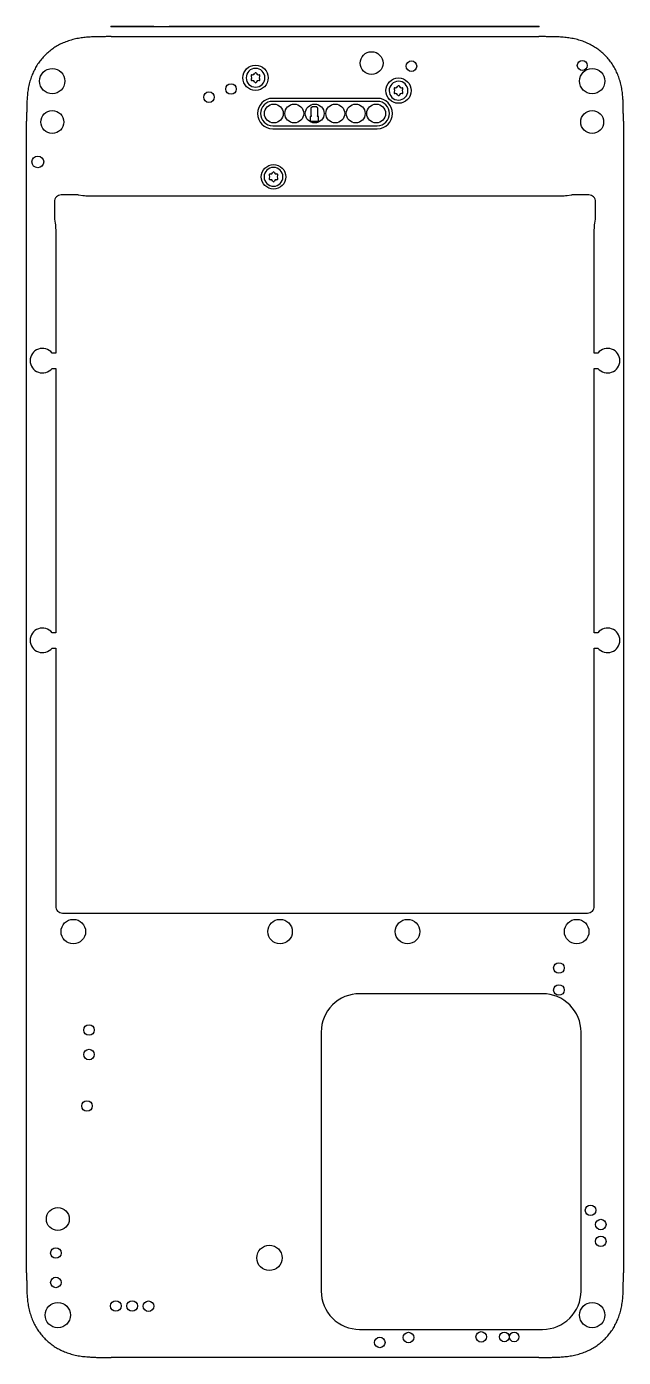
# Model space of a CAD drawing. Header units: millimetres. Extents: x -37 to 37, y -81 to 82.
import ezdxf

# ---------------------------------------------------------------- set-up
doc = ezdxf.new("R2010")
doc.units = ezdxf.units.MM
doc.layers.get('0').update_dxf_attribs({"linetype": 'CONTINUOUS'})

msp = doc.modelspace()

# ---------------------------------------------------------------- linework, layer by layer
for p, q in [((-20.93, 81.84), (-26.17, 81.84)), ((-26.17, 81.84), (26.17, 81.84)), ((-21.95, 81.84), (-18.05, 81.84)), ((26.17, 81.84), (-19.07, 81.84)), ((-11.73, 81.84), (-11.18, 81.84)), ((-10.68, 81.84), (-10.13, 81.84)), ((-2.93, 81.84), (-4.38, 81.84)), ((2.92, 81.84), (4.38, 81.84)), ((15.01, 81.84), (19.04, 81.84)), ((19.04, 81.84), (15.01, 81.84)), ((20.96, 81.84), (24.99, 81.84)), ((24.99, 81.84), (20.96, 81.84)), ((-26.17, 80.61), (26.17, 80.61)), ((-8.99, 75.73), (-9.02, 75.77)), ((-9.02, 75.39), (-8.99, 75.43)), ((-8.92, 75.94), (-8.88, 75.93)), ((-8.88, 75.23), (-8.92, 75.22)), ((-8.61, 76.08), (-8.6, 76.12)), ((-8.6, 75.04), (-8.61, 75.08)), ((-8.4, 76.12), (-8.39, 76.08)), ((-8.39, 75.08), (-8.4, 75.04)), ((-8.12, 75.93), (-8.08, 75.94)), ((-8.08, 75.22), (-8.12, 75.23)), ((-7.98, 75.77), (-8.01, 75.73)), ((-8.01, 75.43), (-7.98, 75.39)), ((8.51, 74.15), (8.48, 74.19)), ((8.48, 73.81), (8.51, 73.85)), ((8.58, 74.36), (8.62, 74.35)), ((8.62, 73.65), (8.58, 73.64)), ((8.89, 74.5), (8.9, 74.54)), ((8.9, 73.46), (8.89, 73.5)), ((9.1, 74.54), (9.11, 74.5)), ((9.11, 73.5), (9.1, 73.46)), ((9.38, 74.35), (9.42, 74.36)), ((9.42, 73.64), (9.38, 73.65)), ((9.52, 74.19), (9.49, 74.15)), ((9.49, 73.85), (9.52, 73.81)), ((-36.52, -70.73), (-36.52, 70.26)), ((36.52, 70.26), (36.52, -70.73)), ((-6.79, 63.6), (-6.82, 63.64)), ((-6.72, 63.81), (-6.68, 63.8)), ((-6.41, 63.95), (-6.4, 63.99)), ((-6.2, 63.99), (-6.19, 63.95)), ((-5.92, 63.8), (-5.88, 63.81)), ((-5.78, 63.64), (-5.81, 63.6)), ((-6.82, 63.26), (-6.79, 63.3)), ((-6.68, 63.1), (-6.72, 63.09)), ((-6.4, 62.91), (-6.41, 62.95)), ((-6.19, 62.95), (-6.2, 62.91)), ((-5.88, 63.09), (-5.92, 63.1)), ((-5.81, 63.3), (-5.78, 63.26)), ((26.17, -81.08), (-26.17, -81.08))]:
    msp.add_line(p, q)
for points in [[(-11.18, 81.84), (-10.68, 81.84)], [(2.92, 81.84), (-2.93, 81.84)]]:
    msp.add_lwpolyline(points, close=True)
for points in [[(-7.35, 75.58), (-7.35, 75.59, 0.996172), (-9.65, 75.58), (-9.65, 75.57, 0.996172)], [(10.15, 74), (10.15, 74.01, 0.996172), (7.85, 74), (7.85, 73.99, 0.996172)], [(-6.4, 69.34), (6.4, 69.34, 1), (6.4, 73.06), (-6.4, 73.06, 1)], [(6.4, 72.69), (-6.4, 72.69, 1), (-6.4, 69.71), (6.4, 69.71, 1)], [(-0.98, 71.99), (-0.98, 72.01), (-1.62, 72.01), (-1.62, 71.99, -0.414214), (-1.7, 71.91), (-1.72, 71.91), (-1.72, 70.94), (-1.71, 70.94, -1), (-1.71, 70.84), (-1.75, 70.84, 0.414214), (-1.8, 70.79), (-1.8, 70.28), (-0.8, 70.28), (-0.8, 70.79, 0.414214), (-0.85, 70.84), (-0.89, 70.84, -1), (-0.89, 70.94), (-0.88, 70.94), (-0.88, 71.91), (-0.9, 71.91, -0.414214)], [(-5.15, 63.45), (-5.15, 63.46, 0.996172), (-7.45, 63.45), (-7.45, 63.44, 0.996172)], [(-33.41, 40), (-32.96, 40), (-32.96, 7.64), (-33.41, 7.64, 2.845896), (-33.41, 5.76), (-32.96, 5.76), (-32.96, -25.85, 0.414214), (-32.13, -26.68), (32.13, -26.68, 0.414214), (32.96, -25.85), (32.96, 5.76), (33.41, 5.76, 2.845896), (33.41, 7.64), (32.96, 7.64), (32.96, 40), (33.41, 40, 2.845896), (33.41, 41.88), (32.96, 41.88), (32.96, 56.97, -0.039716), (33.02, 57.77), (33.1, 58.27, 0.039716), (33.11, 58.35), (33.11, 60.4, 0.414214), (32.28, 61.23), (30.23, 61.23, 0.039716), (30.15, 61.22), (29.65, 61.14, -0.039716), (28.85, 61.08), (-28.85, 61.08, -0.039716), (-29.65, 61.14), (-30.15, 61.22, 0.039716), (-30.23, 61.23), (-32.28, 61.23, 0.414214), (-33.11, 60.4), (-33.11, 58.35, 0.039716), (-33.1, 58.27), (-33.02, 57.77, -0.039716), (-32.96, 56.97), (-32.96, 41.88), (-33.41, 41.88, 2.845896)], [(4.23, -77.65), (26.63, -77.65, 0.414214), (31.33, -72.95), (31.33, -41.25, 0.414214), (26.63, -36.55), (4.23, -36.55, 0.414214), (-0.47, -41.25), (-0.47, -72.95, 0.414214)]]:
    msp.add_lwpolyline(points, format="xyb", close=True)
for centre, radius in [((5.7, 77.37), 1.4), ((-33.38, 75.17), 1.55), ((-8.5, 75.58), 1.55), ((10.58, 77), 0.646), ((31.49, 77.09), 0.61), ((32.7, 75.17), 1.55), ((9, 74), 1.55), ((-14.2, 73.2), 0.646), ((-11.5, 74.2), 0.646), ((-6.26, 71.2), 1.15), ((-3.76, 71.2), 1.15), ((-1.26, 71.2), 1.15), ((1.26, 71.2), 1.15), ((3.76, 71.2), 1.15), ((6.26, 71.2), 1.15), ((-33.38, 70.16), 1.4), ((32.7, 70.16), 1.4), ((-35.15, 65.28), 0.72), ((-6.3, 63.45), 1.5), ((-30.8, -28.95), 1.5), ((-5.5, -28.95), 1.5), ((10.1, -28.95), 1.5), ((30.8, -28.95), 1.5), ((28.63, -33.4), 0.646), ((28.63, -36.1), 0.646), ((-28.88, -41), 0.646), ((-28.88, -44), 0.646), ((-29.13, -50.3), 0.646), ((-32.7, -64.14), 1.4), ((32.5, -63.07), 0.646), ((33.75, -64.82), 0.646), ((33.75, -66.87), 0.646), ((-32.93, -68.3), 0.646), ((-6.8, -68.9), 1.55), ((-32.93, -71.9), 0.646), ((-32.7, -75.9), 1.55), ((-25.6, -74.78), 0.646), ((-23.6, -74.78), 0.646), ((-21.6, -74.81), 0.646), ((32.7, -75.9), 1.55), ((10.22, -78.65), 0.646), ((19.12, -78.57), 0.646), ((21.95, -78.57), 0.589), ((23.15, -78.57), 0.589), ((6.7, -79.25), 0.646)]:
    msp.add_circle(centre, radius)
for centre, radius, start, end in [((-8.94, 75.83), 0.105, 81.3936, 218.6064), ((-9.18, 75.58), 0.245, -38.6064, 38.6064), ((-8.84, 74.99), 0.245, 21.3936, 98.6064), ((-8.5, 76.08), 0.105, 21.3936, 158.6064), ((-8.5, 75.08), 0.105, 201.3936, 338.6064), ((-8.16, 76.17), 0.245, 201.3936, 278.6064), ((-8.06, 75.33), 0.105, -98.6064, 38.6064), ((-7.82, 75.58), 0.245, 141.3936, 218.6064), ((8.56, 74.25), 0.105, 81.3936, 218.6064), ((8.32, 74), 0.245, -38.6064, 38.6064), ((8.66, 73.41), 0.245, 21.3936, 98.6064), ((9, 74.5), 0.105, 21.3936, 158.6064), ((9, 73.5), 0.105, 201.3936, 338.6064), ((9.34, 74.59), 0.245, 201.3936, 278.6064), ((9.44, 73.75), 0.105, -98.6064, 38.6064), ((9.68, 74), 0.245, 141.3936, 218.6064), ((-6.74, 63.7), 0.105, 81.3936, 218.6064), ((-6.98, 63.45), 0.245, -38.6064, 38.6064), ((-6.3, 63.95), 0.105, 21.3936, 158.6064), ((-5.96, 64.04), 0.245, 201.3936, 278.6064), ((-5.62, 63.45), 0.245, 141.3936, 218.6064), ((-6.64, 62.86), 0.245, 21.3936, 98.6064), ((-6.3, 62.95), 0.105, 201.3936, 338.6064), ((-5.86, 63.2), 0.105, -98.6064, 38.6064)]:
    msp.add_arc(centre, radius, start, end)
for centre, major_axis, start_param, end_param in [((-8.94, 75.33), (0.009, -0.105), 3.953815, 6.34863), ((-8.84, 76.17), (0.244, -0.018), 4.633712, 5.98133), ((-8.16, 74.99), (0.244, -0.018), 1.49212, 2.839737), ((-8.06, 75.83), (0.105, 0.007), 5.546201, 7.941016), ((8.56, 73.75), (0.009, -0.105), 3.953815, 6.34863), ((8.66, 74.59), (0.244, -0.018), 4.633712, 5.98133), ((9.34, 73.41), (0.244, -0.018), 1.49212, 2.839737), ((9.44, 74.25), (0.105, 0.007), 5.546201, 7.941016), ((-6.64, 64.04), (0.244, -0.018), 4.633712, 5.98133), ((-5.86, 63.7), (0.105, 0.007), 5.546201, 7.941016), ((-6.74, 63.2), (0.009, -0.105), 3.953815, 6.34863), ((-5.96, 62.86), (0.244, -0.018), 1.49212, 2.839737)]:
    msp.add_ellipse(centre, major_axis=major_axis, ratio=1, start_param=start_param, end_param=end_param)
for points, knots in [([(-26.17, 80.61), (-26.34, 80.61), (-26.51, 80.61), (-26.68, 80.61), (-26.84, 80.61), (-26.99, 80.61), (-27.14, 80.6), (-27.29, 80.6), (-27.44, 80.6), (-27.59, 80.6), (-27.74, 80.6), (-27.9, 80.6), (-28.06, 80.59), (-28.23, 80.59), (-28.41, 80.58), (-28.59, 80.57), (-28.78, 80.56), (-28.98, 80.55), (-29.18, 80.53), (-29.39, 80.51), (-29.61, 80.49), (-29.83, 80.46), (-30.06, 80.42), (-30.3, 80.38), (-30.53, 80.33), (-30.76, 80.28), (-31, 80.22), (-31.23, 80.15), (-31.45, 80.08), (-31.67, 80), (-31.88, 79.91), (-32.09, 79.83), (-32.29, 79.74), (-32.49, 79.64), (-32.68, 79.54), (-32.86, 79.43), (-33.05, 79.31), (-33.22, 79.2), (-33.4, 79.08), (-33.56, 78.95), (-33.73, 78.82), (-33.89, 78.69), (-34.05, 78.54), (-34.2, 78.4), (-34.35, 78.25), (-34.49, 78.1), (-34.63, 77.94), (-34.76, 77.78), (-34.89, 77.62), (-35.02, 77.45), (-35.14, 77.28), (-35.25, 77.1), (-35.36, 76.92), (-35.47, 76.73), (-35.56, 76.55), (-35.66, 76.35), (-35.75, 76.16), (-35.83, 75.96), (-35.92, 75.75), (-35.99, 75.54), (-36.06, 75.33), (-36.13, 75.1), (-36.19, 74.88), (-36.24, 74.65), (-36.29, 74.42), (-36.33, 74.18), (-36.37, 73.94), (-36.4, 73.71), (-36.42, 73.48), (-36.44, 73.25), (-36.46, 73.04), (-36.48, 72.82), (-36.49, 72.61), (-36.5, 72.42), (-36.5, 72.23), (-36.51, 72.04), (-36.51, 71.87), (-36.51, 71.7), (-36.51, 71.53), (-36.51, 71.38), (-36.51, 71.23), (-36.52, 71.08), (-36.52, 70.94), (-36.52, 70.8), (-36.52, 70.67), (-36.52, 70.53), (-36.52, 70.4), (-36.52, 70.26)], [0, 0, 0, 0, 0.507071, 0.507071, 0.507071, 0.962852, 0.962852, 0.962852, 1.40264, 1.40264, 1.40264, 1.87009, 1.87009, 1.87009, 2.395619, 2.395619, 2.395619, 2.98584, 2.98584, 2.98584, 3.644457, 3.644457, 3.644457, 4.355136, 4.355136, 4.355136, 5.080193, 5.080193, 5.080193, 5.781862, 5.781862, 5.781862, 6.451259, 6.451259, 6.451259, 7.099681, 7.099681, 7.099681, 7.738761, 7.738761, 7.738761, 8.373441, 8.373441, 8.373441, 9.00534, 9.00534, 9.00534, 9.637183, 9.637183, 9.637183, 10.27184, 10.27184, 10.27184, 10.911376, 10.911376, 10.911376, 11.560858, 11.560858, 11.560858, 12.233978, 12.233978, 12.233978, 12.940318, 12.940318, 12.940318, 13.66081, 13.66081, 13.66081, 14.356903, 14.356903, 14.356903, 14.996385, 14.996385, 14.996385, 15.564626, 15.564626, 15.564626, 16.066268, 16.066268, 16.066268, 16.515429, 16.515429, 16.515429, 16.924471, 16.924471, 16.924471, 17.32701, 17.32701, 17.32701, 17.32701]), ([(36.52, 70.26), (36.52, 70.43), (36.52, 70.6), (36.52, 70.77), (36.52, 70.93), (36.52, 71.08), (36.51, 71.23), (36.51, 71.38), (36.51, 71.53), (36.51, 71.68), (36.51, 71.84), (36.51, 71.99), (36.5, 72.15), (36.5, 72.33), (36.49, 72.5), (36.48, 72.68), (36.47, 72.88), (36.46, 73.07), (36.44, 73.27), (36.42, 73.49), (36.4, 73.71), (36.37, 73.93), (36.33, 74.16), (36.29, 74.39), (36.24, 74.63), (36.19, 74.86), (36.13, 75.09), (36.06, 75.32), (35.99, 75.55), (35.91, 75.76), (35.82, 75.98), (35.74, 76.18), (35.64, 76.39), (35.54, 76.58), (35.44, 76.77), (35.34, 76.96), (35.22, 77.14), (35.11, 77.32), (34.99, 77.49), (34.86, 77.66), (34.73, 77.83), (34.59, 77.99), (34.45, 78.14), (34.31, 78.29), (34.16, 78.44), (34, 78.58), (33.85, 78.72), (33.69, 78.86), (33.52, 78.98), (33.35, 79.11), (33.18, 79.23), (33, 79.34), (32.82, 79.45), (32.64, 79.56), (32.45, 79.65), (32.26, 79.75), (32.06, 79.84), (31.86, 79.92), (31.66, 80.01), (31.45, 80.08), (31.23, 80.15), (31.01, 80.22), (30.78, 80.28), (30.55, 80.33), (30.32, 80.38), (30.08, 80.42), (29.85, 80.46), (29.62, 80.49), (29.39, 80.52), (29.16, 80.54), (28.94, 80.55), (28.73, 80.57), (28.52, 80.58), (28.33, 80.59), (28.14, 80.59), (27.95, 80.6), (27.78, 80.6), (27.61, 80.6), (27.44, 80.6), (27.29, 80.6), (27.14, 80.6), (26.99, 80.61), (26.85, 80.61), (26.71, 80.61), (26.58, 80.61), (26.44, 80.61), (26.31, 80.61), (26.17, 80.61)], [0, 0, 0, 0, 0.508158, 0.508158, 0.508158, 0.964806, 0.964806, 0.964806, 1.405327, 1.405327, 1.405327, 1.873458, 1.873458, 1.873458, 2.399828, 2.399828, 2.399828, 2.991054, 2.991054, 2.991054, 3.650757, 3.650757, 3.650757, 4.362282, 4.362282, 4.362282, 5.087349, 5.087349, 5.087349, 5.788588, 5.788588, 5.788588, 6.457674, 6.457674, 6.457674, 7.105849, 7.105849, 7.105849, 7.744808, 7.744808, 7.744808, 8.379406, 8.379406, 8.379406, 9.011241, 9.011241, 9.011241, 9.643034, 9.643034, 9.643034, 10.277661, 10.277661, 10.277661, 10.917213, 10.917213, 10.917213, 11.566804, 11.566804, 11.566804, 12.240107, 12.240107, 12.240107, 12.946459, 12.946459, 12.946459, 13.666497, 13.666497, 13.666497, 14.36169, 14.36169, 14.36169, 15.000102, 15.000102, 15.000102, 15.567385, 15.567385, 15.567385, 16.068262, 16.068262, 16.068262, 16.516791, 16.516791, 16.516791, 16.925234, 16.925234, 16.925234, 17.327008, 17.327008, 17.327008, 17.327008]), ([(-36.52, -70.73), (-36.52, -70.9), (-36.52, -71.07), (-36.52, -71.24), (-36.52, -71.4), (-36.52, -71.55), (-36.51, -71.7), (-36.51, -71.85), (-36.51, -72), (-36.51, -72.15), (-36.51, -72.3), (-36.51, -72.46), (-36.5, -72.62), (-36.5, -72.79), (-36.49, -72.97), (-36.48, -73.15), (-36.47, -73.34), (-36.46, -73.54), (-36.44, -73.74), (-36.42, -73.95), (-36.4, -74.17), (-36.37, -74.39), (-36.33, -74.62), (-36.29, -74.86), (-36.24, -75.09), (-36.19, -75.32), (-36.13, -75.56), (-36.06, -75.79), (-35.99, -76.01), (-35.91, -76.23), (-35.82, -76.44), (-35.74, -76.65), (-35.65, -76.85), (-35.55, -77.05), (-35.45, -77.24), (-35.34, -77.42), (-35.22, -77.61), (-35.11, -77.78), (-34.99, -77.96), (-34.86, -78.12), (-34.73, -78.29), (-34.6, -78.45), (-34.45, -78.61), (-34.31, -78.76), (-34.16, -78.91), (-34.01, -79.05), (-33.85, -79.19), (-33.69, -79.32), (-33.53, -79.45), (-33.36, -79.58), (-33.19, -79.7), (-33.01, -79.81), (-32.83, -79.92), (-32.64, -80.03), (-32.46, -80.12), (-32.26, -80.22), (-32.07, -80.31), (-31.87, -80.39), (-31.66, -80.48), (-31.45, -80.55), (-31.24, -80.62), (-31.01, -80.69), (-30.79, -80.75), (-30.56, -80.8), (-30.33, -80.85), (-30.09, -80.89), (-29.85, -80.93), (-29.62, -80.96), (-29.39, -80.98), (-29.16, -81), (-28.95, -81.02), (-28.73, -81.04), (-28.52, -81.05), (-28.33, -81.06), (-28.14, -81.06), (-27.95, -81.07), (-27.78, -81.07), (-27.61, -81.07), (-27.44, -81.07), (-27.29, -81.07), (-27.14, -81.07), (-26.99, -81.08), (-26.85, -81.08), (-26.71, -81.08), (-26.58, -81.08), (-26.44, -81.08), (-26.31, -81.08), (-26.17, -81.08)], [0, 0, 0, 0, 0.507071, 0.507071, 0.507071, 0.962852, 0.962852, 0.962852, 1.40264, 1.40264, 1.40264, 1.87009, 1.87009, 1.87009, 2.395619, 2.395619, 2.395619, 2.98584, 2.98584, 2.98584, 3.644457, 3.644457, 3.644457, 4.355136, 4.355136, 4.355136, 5.080193, 5.080193, 5.080193, 5.781862, 5.781862, 5.781862, 6.451259, 6.451259, 6.451259, 7.099681, 7.099681, 7.099681, 7.738761, 7.738761, 7.738761, 8.373441, 8.373441, 8.373441, 9.00534, 9.00534, 9.00534, 9.637183, 9.637183, 9.637183, 10.27184, 10.27184, 10.27184, 10.911376, 10.911376, 10.911376, 11.560858, 11.560858, 11.560858, 12.233978, 12.233978, 12.233978, 12.940318, 12.940318, 12.940318, 13.66081, 13.66081, 13.66081, 14.356903, 14.356903, 14.356903, 14.996385, 14.996385, 14.996385, 15.564626, 15.564626, 15.564626, 16.066268, 16.066268, 16.066268, 16.515429, 16.515429, 16.515429, 16.924471, 16.924471, 16.924471, 17.32701, 17.32701, 17.32701, 17.32701]), ([(26.17, -81.08), (26.34, -81.08), (26.51, -81.08), (26.68, -81.08), (26.84, -81.08), (26.99, -81.08), (27.14, -81.07), (27.29, -81.07), (27.44, -81.07), (27.59, -81.07), (27.75, -81.07), (27.9, -81.07), (28.06, -81.06), (28.24, -81.06), (28.41, -81.05), (28.59, -81.04), (28.79, -81.03), (28.98, -81.02), (29.18, -81), (29.4, -80.98), (29.62, -80.96), (29.84, -80.93), (30.07, -80.89), (30.3, -80.85), (30.54, -80.8), (30.77, -80.75), (31, -80.69), (31.23, -80.62), (31.46, -80.55), (31.67, -80.47), (31.89, -80.38), (32.09, -80.3), (32.3, -80.2), (32.49, -80.1), (32.68, -80), (32.87, -79.9), (33.05, -79.78), (33.23, -79.67), (33.4, -79.55), (33.57, -79.42), (33.74, -79.29), (33.9, -79.15), (34.05, -79.01), (34.2, -78.87), (34.35, -78.72), (34.49, -78.56), (34.63, -78.41), (34.77, -78.25), (34.89, -78.08), (35.02, -77.91), (35.14, -77.74), (35.25, -77.56), (35.36, -77.38), (35.47, -77.2), (35.56, -77.01), (35.66, -76.82), (35.75, -76.62), (35.83, -76.42), (35.92, -76.22), (35.99, -76.01), (36.06, -75.79), (36.13, -75.57), (36.19, -75.34), (36.24, -75.11), (36.29, -74.88), (36.33, -74.64), (36.37, -74.41), (36.4, -74.18), (36.43, -73.95), (36.45, -73.72), (36.46, -73.5), (36.48, -73.29), (36.49, -73.08), (36.5, -72.89), (36.5, -72.7), (36.51, -72.51), (36.51, -72.34), (36.51, -72.17), (36.51, -72), (36.51, -71.85), (36.51, -71.7), (36.52, -71.55), (36.52, -71.41), (36.52, -71.27), (36.52, -71.14), (36.52, -71), (36.52, -70.87), (36.52, -70.73)], [0, 0, 0, 0, 0.508158, 0.508158, 0.508158, 0.964806, 0.964806, 0.964806, 1.405327, 1.405327, 1.405327, 1.873458, 1.873458, 1.873458, 2.399828, 2.399828, 2.399828, 2.991054, 2.991054, 2.991054, 3.650757, 3.650757, 3.650757, 4.362282, 4.362282, 4.362282, 5.087349, 5.087349, 5.087349, 5.788588, 5.788588, 5.788588, 6.457674, 6.457674, 6.457674, 7.105849, 7.105849, 7.105849, 7.744808, 7.744808, 7.744808, 8.379406, 8.379406, 8.379406, 9.011241, 9.011241, 9.011241, 9.643034, 9.643034, 9.643034, 10.277661, 10.277661, 10.277661, 10.917213, 10.917213, 10.917213, 11.566804, 11.566804, 11.566804, 12.240107, 12.240107, 12.240107, 12.946459, 12.946459, 12.946459, 13.666497, 13.666497, 13.666497, 14.36169, 14.36169, 14.36169, 15.000102, 15.000102, 15.000102, 15.567385, 15.567385, 15.567385, 16.068262, 16.068262, 16.068262, 16.516791, 16.516791, 16.516791, 16.925234, 16.925234, 16.925234, 17.327008, 17.327008, 17.327008, 17.327008])]:
    msp.add_open_spline(points, degree=3, knots=knots)
for p in [(-26.17, 81.84), (26.17, 81.84)]:
    msp.add_point(p)

doc.saveas('drawing.dxf')
